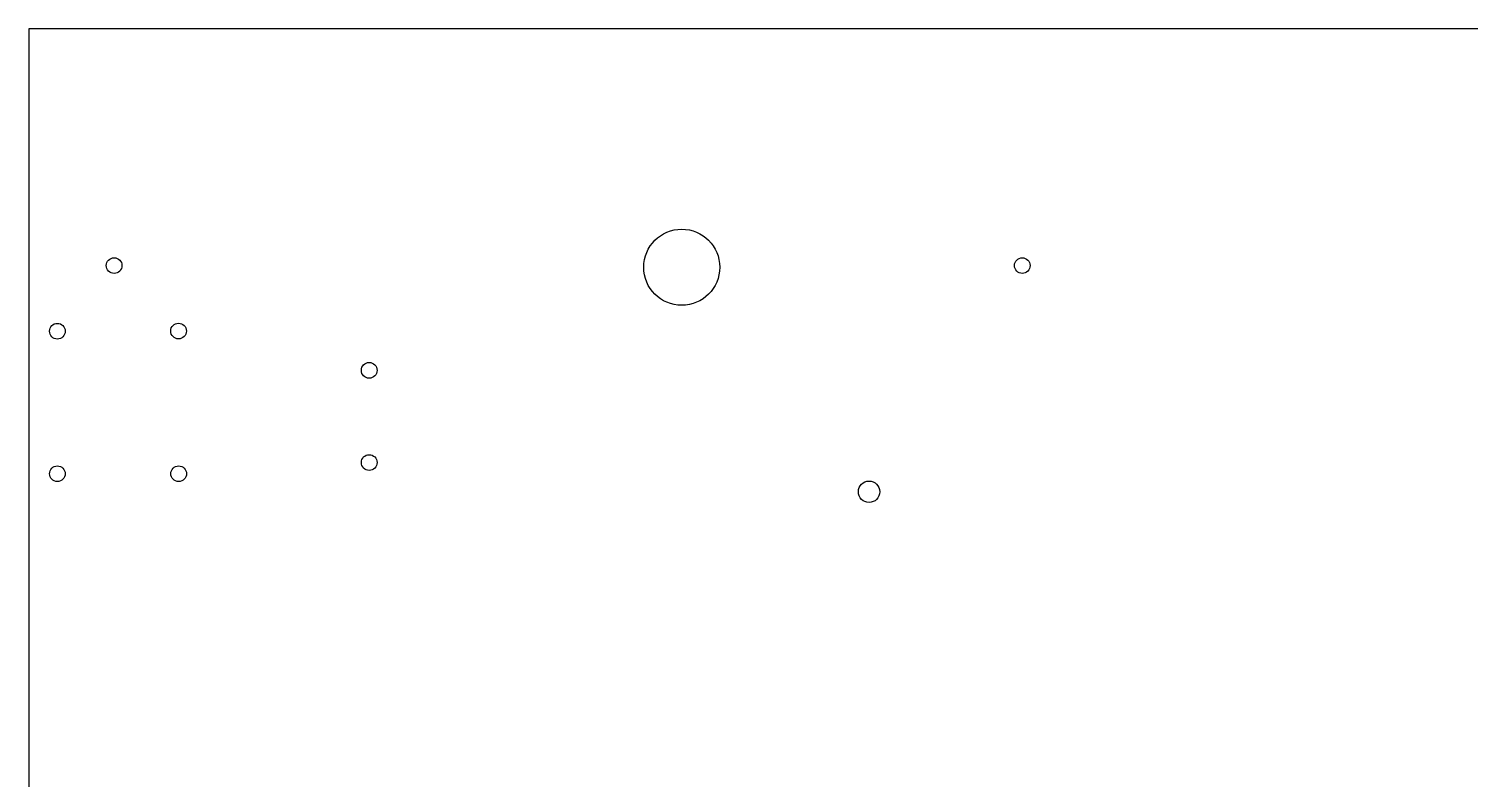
# Model space of a CAD drawing. Extents: x 11 to 419, y -233 to -23.
# Drawn here: x 12.6 to 214.8, y -128.2 to -23 of the extents above; entities that cross this region are included whole.
import ezdxf

# ---------------------------------------------------------------- set-up
doc = ezdxf.new("R2010")
doc.units = 0
doc.layers.add('BLACK', color=7, linetype='CONTINUOUS')

msp = doc.modelspace()

# ---------------------------------------------------------------- linework, layer by layer
at = {"layer": 'BLACK', "linetype": 'CONTINUOUS'}
for p, q in [((418.973, -23), (12.573, -23)), ((12.573, -23), (12.573, -216.5))]:
    msp.add_line(p, q, dxfattribs=at)
at = {"layer": 'BLACK'}
for centre, radius in [((104.173, -56.4327), 5.334), ((24.5439, -56.2), 1.1), ((151.946, -56.2), 1.1), ((16.5771, -65.405), 1.1), ((33.5788, -65.3796), 1.1), ((60.325, -70.8943), 1.1), ((60.325, -83.82), 1.1), ((16.5771, -85.3948), 1.1), ((33.5951, -85.3948), 1.1), ((130.453, -87.9291), 1.5)]:
    msp.add_circle(centre, radius, dxfattribs=at)

doc.saveas('drawing.dxf')
